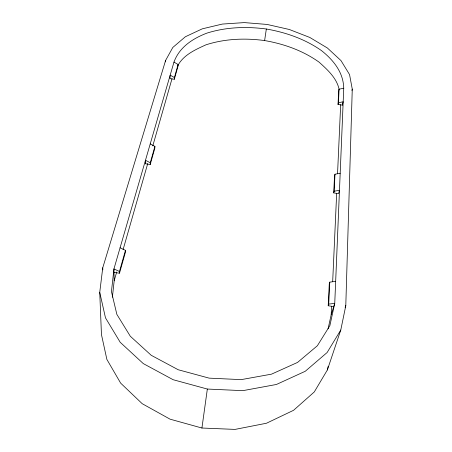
<?xml version="1.0" encoding="UTF-8"?>
<svg xmlns="http://www.w3.org/2000/svg" width="452" height="452" viewBox="0 0 452 452"><rect width="100%" height="100%" fill="white"/><g stroke="black" fill="none" stroke-linecap="round" stroke-linejoin="round"><path stroke-width="0.68" d="M145.397 163.765L145.476 160.268L150.267 162.771L150.217 164.511L145.397 163.765L145.776 162.46M345.791 305.682L352.261 89.129L349.56 74.591L341 60.613L327.412 48.014L309.806 37.459L289.303 29.482L267.081 24.442L244.351 22.6L222.333 24.069L202.259 28.843L185.36 36.753L172.794 47.471L165.596 60.461L102.751 267.793L99.739 292.371L101.451 334.548L106.87 359.408L120.661 383.138L142.21 403.698L170.054 419.168L201.925 428.027L235.046 429.4L266.471 423.241L293.563 410.303L314.281 391.946L327.378 369.934L340.78 330.017L345.791 305.682L345.136 307.671M150.222 143.911L154.906 146.392L154.844 148.132L150.217 164.511M165.539 61.851L165.596 60.461M343.746 88.191L334.746 303.332L329.858 325.683L317.377 345.735L297.557 362.425L271.516 374.154L241.187 379.629L209.129 378.138L178.229 369.753L151.222 355.295L130.3 336.237L116.859 314.377L111.446 291.58L113.944 268.912L173.963 62.116C179.325 47.194 192.755 38.499 206.976 33.098C226.169 27.052 246.487 26.369 266.335 29.001C286.003 32.414 305.14 39.115 321.553 50.652C333.469 60.172 343.362 72.28 343.746 88.191L339.09 89.213L338.684 90.886L338.023 104.44L342.339 105.107L342.424 103.067M328.084 328.824L331.192 314.671L331.576 306.219M332.683 281.556L336.661 193.49M337.548 173.76L340.661 104.711M333.717 306.614L328.208 305.755L329.282 283.805L329.768 282.15L335.661 281.33M333.712 192.902L334.164 191.219L339.475 190.275L338.548 193.654L333.712 192.902L334.542 175.901L334.983 174.218L340.186 173.257M328.208 305.755L328.711 304.117L329.768 282.15M334.164 191.219L334.983 174.218M338.023 104.44L338.435 102.768L339.09 89.213M174.404 77.546L170.178 75.156L170.014 78.608L174.314 79.269L174.404 77.546L178.105 64.489L173.963 62.116M178.105 64.489L178.009 66.201L174.314 79.269M112.39 297.218L114.17 280.811L113.944 268.912L119.469 271.494L119.486 273.206L114.006 272.353M201.925 428.027L207.344 389.048L173.15 379.72L143.29 363.594L120.209 342.294L105.485 317.852L99.739 292.371M339.186 89.677C336.893 78.162 327.468 69.727 319.106 62.167C302.959 50.641 284.065 43.94 264.623 40.556L266.335 29.001M327.378 369.934L328.101 366.532M342.339 105.107L343.175 101.751L338.435 102.768M351.916 90.479L352.261 89.129M119.469 271.494L125.458 250.346L120.079 247.775M150.267 162.771L154.906 146.392M119.486 273.206L125.464 252.069L125.458 250.346M114.17 280.811L116.689 271.997M123.091 249.623L147.736 163.522M152.782 145.894L171.986 78.772M331.192 314.671L334.746 303.332L328.711 304.117M177.851 65.551C183.518 54.884 195.467 49.607 205.971 44.821C224.904 38.708 244.995 37.951 264.623 40.556M340.78 330.017L327.124 352.52L305.241 371.284L276.415 384.477L242.831 390.658L207.344 389.048M102.751 267.793L102.819 269.889"/></g></svg>
